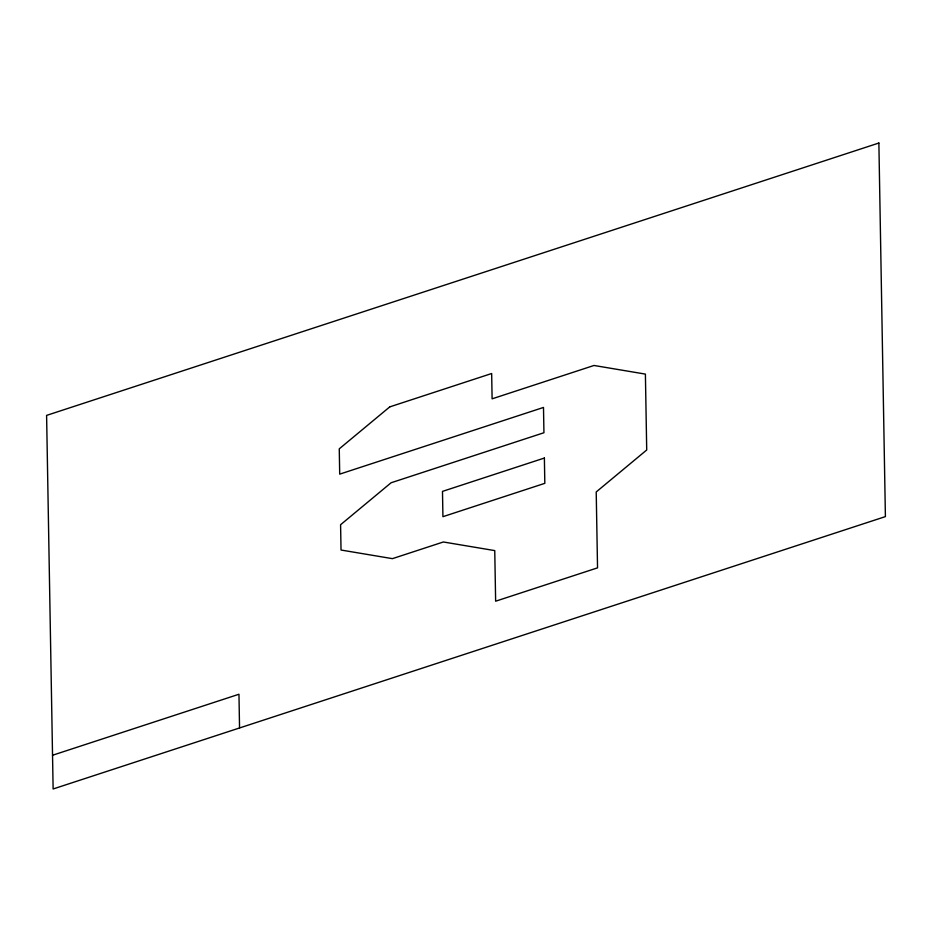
<?xml version="1.0" encoding="UTF-8"?>
<svg xmlns="http://www.w3.org/2000/svg" width="932" height="932" viewBox="0 0 932 932"><rect width="100%" height="100%" fill="white"/><g stroke="black" fill="none" stroke-linecap="round" stroke-linejoin="round"><path stroke-width="1.4" d="M52.53 755.258L238.965 694.247L239.547 727.962M389.774 406.876L339.26 448.84L339.702 474.143L543.496 407.447L543.938 432.739L391.091 482.764L340.588 524.728L341.03 550.031L392.419 558.652L443.364 541.981L494.752 550.602L495.638 601.198L597.54 567.856L596.212 491.956L646.715 449.993L645.398 374.105L594.01 365.472L492.108 398.826L491.665 373.522L389.774 406.876M878.876 143.027L46.6 415.392L53.124 788.973L885.4 516.608L878.876 143.027M544.381 458.043L442.49 491.385L442.921 516.678L544.824 483.335L544.381 458.043"/></g></svg>
